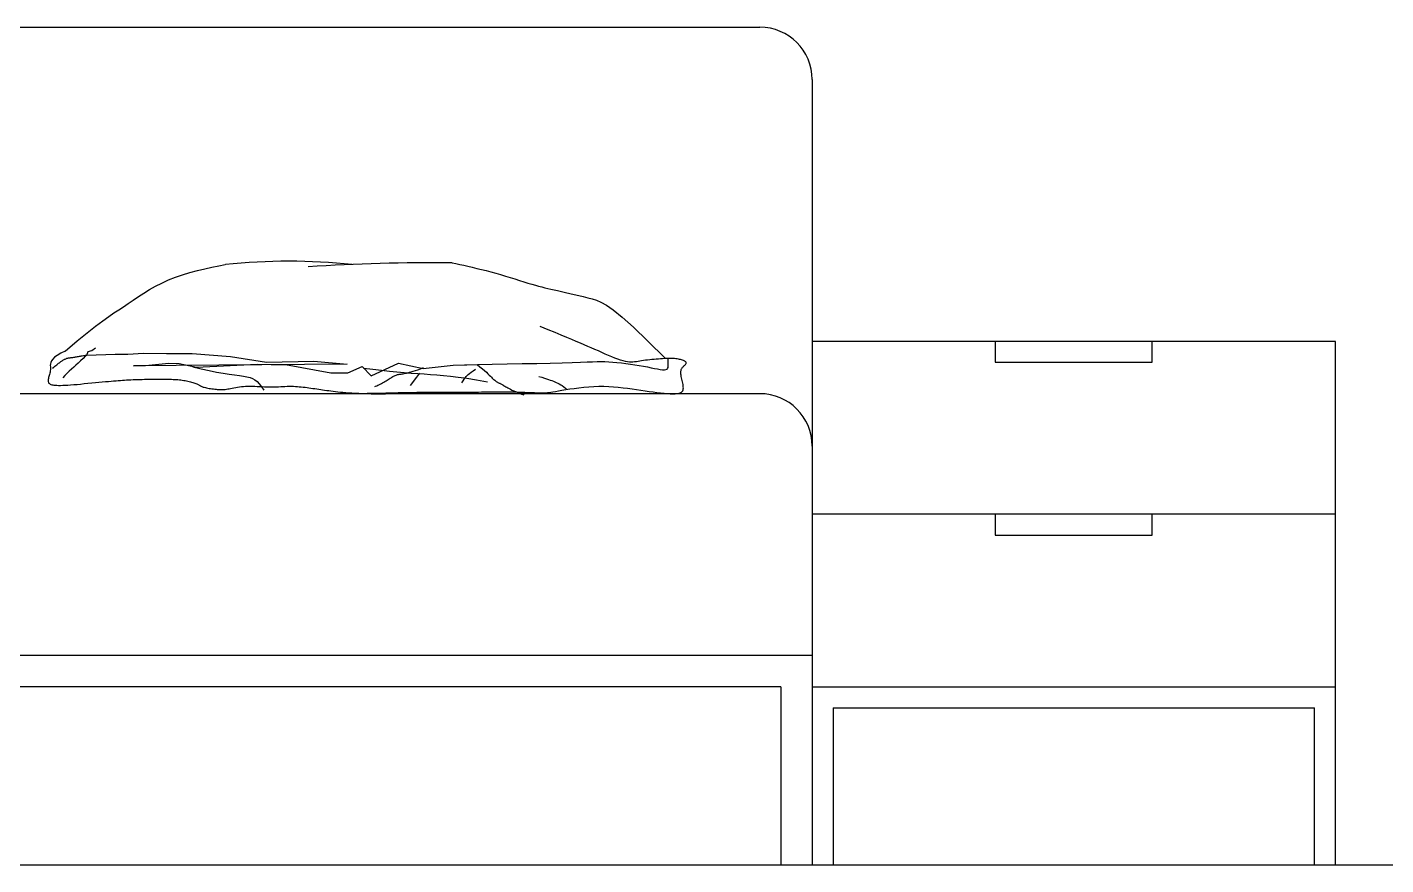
# Model space of a CAD drawing. Header units: inches. Extents: x 11.2 to 54.2, y 16.2 to 41.
# Drawn here: x 24.443 to 25.741, y 34.287 to 35.087 of the extents above; entities that cross this region are included whole.
import ezdxf

# ---------------------------------------------------------------- set-up
doc = ezdxf.new("R2010")
doc.units = ezdxf.units.IN
doc.header["$MEASUREMENT"] = 0
doc.layers.add('1', color=1, linetype='Continuous')
doc.layers.add('4', color=4, linetype='Continuous')

msp = doc.modelspace()

# ---------------------------------------------------------------- linework, layer by layer
at = {"layer": '1'}
for p, q in [((23.7433, 35.0867), (25.1433, 35.0867)), ((25.1933, 35.0367), (25.1933, 34.2867)), ((24.6059, 34.8544), (24.6129, 34.8561)), ((24.6129, 34.8561), (24.6197, 34.8576)), ((24.6197, 34.8576), (24.6263, 34.8589)), ((24.6263, 34.8589), (24.6326, 34.86)), ((24.8494, 34.8616), (24.8529, 34.8609)), ((24.8529, 34.8609), (24.8566, 34.8601)), ((24.8566, 34.8601), (24.8604, 34.8593)), ((24.8604, 34.8593), (24.8644, 34.8584)), ((24.8644, 34.8584), (24.8686, 34.8574)), ((24.8686, 34.8574), (24.8729, 34.8564)), ((24.8729, 34.8564), (24.8773, 34.8553)), ((24.8773, 34.8553), (24.8818, 34.8542)), ((24.5659, 34.8393), (24.572, 34.8424)), ((24.572, 34.8424), (24.5783, 34.8453)), ((24.5783, 34.8453), (24.5849, 34.8479)), ((24.5849, 34.8479), (24.5918, 34.8503)), ((24.5918, 34.8503), (24.5988, 34.8525)), ((24.5988, 34.8525), (24.6059, 34.8544)), ((24.8818, 34.8542), (24.8864, 34.853)), ((24.8864, 34.853), (24.891, 34.8517)), ((24.891, 34.8517), (24.8956, 34.8504)), ((24.8956, 34.8504), (24.9003, 34.849)), ((24.9003, 34.849), (24.9048, 34.8476)), ((24.9048, 34.8476), (24.9093, 34.8463)), ((24.9093, 34.8463), (24.9137, 34.8449)), ((24.9137, 34.8449), (24.9178, 34.8436)), ((24.9178, 34.8436), (24.9217, 34.8424)), ((24.9217, 34.8424), (24.9254, 34.8413)), ((24.5445, 34.8261), (24.5495, 34.8294)), ((24.5495, 34.8294), (24.5547, 34.8328)), ((24.5547, 34.8328), (24.5602, 34.8361)), ((24.5602, 34.8361), (24.5659, 34.8393)), ((24.9254, 34.8413), (24.9288, 34.8404)), ((24.9288, 34.8404), (24.9319, 34.8395)), ((24.9319, 34.8395), (24.9349, 34.8387)), ((24.9349, 34.8387), (24.9378, 34.8379)), ((24.9378, 34.8379), (24.9407, 34.8372)), ((24.9407, 34.8372), (24.9436, 34.8365)), ((24.9436, 34.8365), (24.9468, 34.8358)), ((24.9468, 34.8358), (24.9501, 34.8351)), ((24.9501, 34.8351), (24.9538, 34.8342)), ((24.9538, 34.8342), (24.9577, 34.8334)), ((24.9577, 34.8334), (24.9618, 34.8324)), ((24.9618, 34.8324), (24.966, 34.8314)), ((24.966, 34.8314), (24.9703, 34.8304)), ((24.9703, 34.8304), (24.9746, 34.8294)), ((24.9746, 34.8294), (24.9789, 34.8283)), ((24.5262, 34.8139), (24.5307, 34.8169)), ((24.5307, 34.8169), (24.5352, 34.8198)), ((24.5352, 34.8198), (24.5398, 34.8229)), ((24.5398, 34.8229), (24.5445, 34.8261)), ((24.9789, 34.8283), (24.983, 34.8272)), ((24.983, 34.8272), (24.9871, 34.826)), ((24.9871, 34.826), (24.9915, 34.8242)), ((24.9915, 34.8242), (24.9967, 34.8213)), ((24.9967, 34.8213), (25.0033, 34.8167)), ((25.0033, 34.8167), (25.0117, 34.8098)), ((24.5087, 34.8013), (24.5155, 34.8063)), ((24.5155, 34.8063), (24.5212, 34.8104)), ((24.5212, 34.8104), (24.5262, 34.8139)), ((25.0117, 34.8098), (25.0225, 34.8002)), ((24.4911, 34.7871), (24.5007, 34.7949)), ((24.5007, 34.7949), (24.5087, 34.8013)), ((24.9409, 34.7978), (24.9333, 34.801)), ((24.9476, 34.795), (24.9409, 34.7978)), ((24.9536, 34.7925), (24.9476, 34.795)), ((24.9589, 34.7903), (24.9536, 34.7925)), ((24.9636, 34.7884), (24.9589, 34.7903)), ((25.0225, 34.8002), (25.0361, 34.7872)), ((24.4796, 34.7774), (24.4753, 34.7753)), ((24.4796, 34.7774), (24.4911, 34.7871)), ((24.9679, 34.7866), (24.9636, 34.7884)), ((24.9718, 34.7849), (24.9679, 34.7866)), ((24.9755, 34.7834), (24.9718, 34.7849)), ((24.9789, 34.7819), (24.9755, 34.7834)), ((24.9823, 34.7805), (24.9789, 34.7819)), ((24.9856, 34.779), (24.9823, 34.7805)), ((24.989, 34.7775), (24.9856, 34.779)), ((24.9923, 34.776), (24.989, 34.7775)), ((25.0361, 34.7872), (25.0531, 34.7702)), ((25.6933, 34.7867), (25.1933, 34.7867)), ((25.6933, 34.2867), (25.6933, 34.7867)), ((24.4654, 34.7651), (24.4653, 34.7637)), ((24.4658, 34.7666), (24.4654, 34.7651)), ((24.4665, 34.7681), (24.4658, 34.7666)), ((24.4677, 34.7698), (24.4665, 34.7681)), ((24.4694, 34.7715), (24.4677, 34.7698)), ((24.4719, 34.7733), (24.4694, 34.7715)), ((24.4753, 34.7753), (24.4719, 34.7733)), ((24.9955, 34.7746), (24.9923, 34.776)), ((24.9987, 34.7732), (24.9955, 34.7746)), ((25.0018, 34.7719), (24.9987, 34.7732)), ((25.0047, 34.7707), (25.0018, 34.7719)), ((25.0075, 34.7696), (25.0047, 34.7707)), ((25.0101, 34.7687), (25.0075, 34.7696)), ((25.0126, 34.768), (25.0101, 34.7687)), ((25.0148, 34.7675), (25.0126, 34.768)), ((25.0168, 34.7671), (25.0148, 34.7675)), ((25.0187, 34.7669), (25.0168, 34.7671)), ((25.0204, 34.7668), (25.0187, 34.7669)), ((25.0221, 34.7669), (25.0204, 34.7668)), ((25.0237, 34.767), (25.0221, 34.7669)), ((25.0253, 34.7672), (25.0237, 34.767)), ((25.0269, 34.7675), (25.0253, 34.7672)), ((25.0286, 34.7677), (25.0269, 34.7675)), ((25.0303, 34.768), (25.0286, 34.7677)), ((25.0322, 34.7683), (25.0303, 34.768)), ((25.0341, 34.7686), (25.0322, 34.7683)), ((25.0361, 34.7688), (25.0341, 34.7686)), ((25.0381, 34.7691), (25.0361, 34.7688)), ((25.0402, 34.7693), (25.0381, 34.7691)), ((25.0423, 34.7695), (25.0402, 34.7693)), ((25.0444, 34.7697), (25.0423, 34.7695)), ((25.0464, 34.7698), (25.0444, 34.7697)), ((25.0484, 34.77), (25.0464, 34.7698)), ((25.0503, 34.7701), (25.0484, 34.77)), ((25.0522, 34.7702), (25.0503, 34.7701)), ((25.054, 34.7702), (25.0522, 34.7702)), ((25.0557, 34.7703), (25.054, 34.7702)), ((25.0573, 34.7703), (25.0557, 34.7703)), ((25.0588, 34.7703), (25.0573, 34.7703)), ((25.0603, 34.7702), (25.0588, 34.7703)), ((25.0617, 34.7702), (25.0603, 34.7702)), ((25.063, 34.7701), (25.0617, 34.7702)), ((25.0643, 34.7699), (25.063, 34.7701)), ((25.0655, 34.7697), (25.0643, 34.7699)), ((25.0666, 34.7695), (25.0655, 34.7697)), ((25.0676, 34.7693), (25.0666, 34.7695)), ((25.0686, 34.769), (25.0676, 34.7693)), ((25.0695, 34.7687), (25.0686, 34.769)), ((25.0703, 34.7684), (25.0695, 34.7687)), ((25.071, 34.768), (25.0703, 34.7684)), ((25.0717, 34.7677), (25.071, 34.768)), ((25.0716, 34.764), (25.072, 34.7644)), ((25.0721, 34.7673), (25.0717, 34.7677)), ((25.072, 34.7644), (25.0723, 34.7647)), ((25.0725, 34.767), (25.0721, 34.7673)), ((25.0723, 34.7647), (25.0726, 34.7651)), ((25.0728, 34.7666), (25.0725, 34.767)), ((25.0726, 34.7651), (25.0728, 34.7655)), ((25.0729, 34.7662), (25.0728, 34.7666)), ((25.0728, 34.7655), (25.0729, 34.7659)), ((25.0729, 34.7659), (25.0729, 34.7662)), ((24.4635, 34.7513), (24.4634, 34.7504)), ((24.4638, 34.7521), (24.4635, 34.7513)), ((24.464, 34.7531), (24.4638, 34.7521)), ((24.4643, 34.7541), (24.464, 34.7531)), ((24.4646, 34.7551), (24.4643, 34.7541)), ((24.4648, 34.7562), (24.4646, 34.7551)), ((24.4651, 34.7573), (24.4648, 34.7562)), ((24.4653, 34.7585), (24.4651, 34.7573)), ((24.4653, 34.7637), (24.4654, 34.7623)), ((24.4654, 34.7598), (24.4653, 34.7585)), ((24.4654, 34.7623), (24.4654, 34.761)), ((24.4654, 34.761), (24.4654, 34.7598)), ((25.0678, 34.7582), (25.068, 34.759)), ((25.0678, 34.7574), (25.0678, 34.7582)), ((25.0678, 34.7564), (25.0678, 34.7574)), ((25.0679, 34.7554), (25.0678, 34.7564)), ((25.068, 34.7543), (25.0679, 34.7554)), ((25.068, 34.759), (25.0682, 34.7597)), ((25.0682, 34.7531), (25.068, 34.7543)), ((25.0682, 34.7597), (25.0684, 34.7603)), ((25.0685, 34.7519), (25.0682, 34.7531)), ((25.0684, 34.7603), (25.0687, 34.7609)), ((25.0688, 34.7506), (25.0685, 34.7519)), ((25.0687, 34.7609), (25.0691, 34.7614)), ((25.0691, 34.7614), (25.0694, 34.7619)), ((25.0694, 34.7619), (25.0699, 34.7623)), ((25.0699, 34.7623), (25.0703, 34.7627)), ((25.0703, 34.7627), (25.0707, 34.7632)), ((25.0707, 34.7632), (25.0712, 34.7636)), ((25.0712, 34.7636), (25.0716, 34.764)), ((24.4634, 34.7504), (24.4633, 34.7497)), ((24.4633, 34.7497), (24.4633, 34.749)), ((24.4633, 34.749), (24.4633, 34.7483)), ((24.4633, 34.7483), (24.4635, 34.7477)), ((24.4635, 34.7477), (24.4638, 34.7472)), ((24.4638, 34.7472), (24.4641, 34.7467)), ((24.4641, 34.7467), (24.4646, 34.7463)), ((24.4646, 34.7463), (24.4652, 34.7459)), ((24.4652, 34.7459), (24.4659, 34.7456)), ((24.4659, 34.7456), (24.4668, 34.7453)), ((24.4668, 34.7453), (24.4678, 34.7451)), ((24.4678, 34.7451), (24.4689, 34.7449)), ((24.4689, 34.7449), (24.4702, 34.7447)), ((24.4702, 34.7447), (24.4717, 34.7447)), ((24.4717, 34.7447), (24.4733, 34.7446)), ((24.4733, 34.7446), (24.4752, 34.7446)), ((24.4752, 34.7446), (24.4772, 34.7447)), ((24.4772, 34.7447), (24.4795, 34.7448)), ((24.4795, 34.7448), (24.482, 34.7449)), ((24.482, 34.7449), (24.4847, 34.7451)), ((24.4847, 34.7451), (24.4877, 34.7454)), ((24.4877, 34.7454), (24.491, 34.7456)), ((24.491, 34.7456), (24.4943, 34.7459)), ((24.4943, 34.7459), (24.4978, 34.7463)), ((24.4978, 34.7463), (24.5013, 34.7466)), ((24.5013, 34.7466), (24.5049, 34.747)), ((24.5049, 34.747), (24.5084, 34.7473)), ((24.5084, 34.7473), (24.5117, 34.7476)), ((24.5117, 34.7476), (24.515, 34.748)), ((24.515, 34.748), (24.5181, 34.7483)), ((24.5181, 34.7483), (24.5209, 34.7485)), ((24.5209, 34.7485), (24.5235, 34.7487)), ((24.5235, 34.7487), (24.5259, 34.7489)), ((24.5259, 34.7489), (24.5282, 34.7491)), ((24.5282, 34.7491), (24.5303, 34.7493)), ((24.5303, 34.7493), (24.5324, 34.7494)), ((24.5324, 34.7494), (24.5344, 34.7495)), ((24.5344, 34.7495), (24.5364, 34.7497)), ((24.5364, 34.7497), (24.5383, 34.7498)), ((24.5383, 34.7498), (24.5403, 34.7499)), ((24.5403, 34.7499), (24.5424, 34.75)), ((24.5424, 34.75), (24.5445, 34.7501)), ((24.5445, 34.7501), (24.5466, 34.7502)), ((24.5466, 34.7502), (24.5488, 34.7503)), ((24.5488, 34.7503), (24.551, 34.7503)), ((24.551, 34.7503), (24.5532, 34.7504)), ((24.5532, 34.7504), (24.5554, 34.7505)), ((24.5554, 34.7505), (24.5576, 34.7506)), ((24.5576, 34.7506), (24.5598, 34.7506)), ((24.5598, 34.7506), (24.562, 34.7507)), ((24.562, 34.7507), (24.5641, 34.7507)), ((24.5641, 34.7507), (24.5662, 34.7507)), ((24.5662, 34.7507), (24.5682, 34.7507)), ((24.5682, 34.7507), (24.5702, 34.7507)), ((24.5702, 34.7507), (24.5722, 34.7507)), ((24.5722, 34.7507), (24.5741, 34.7507)), ((24.5741, 34.7507), (24.5759, 34.7507)), ((24.5759, 34.7507), (24.5777, 34.7506)), ((24.5777, 34.7506), (24.5795, 34.7506)), ((24.5795, 34.7506), (24.5812, 34.7505)), ((24.5812, 34.7505), (24.5828, 34.7504)), ((24.5828, 34.7504), (24.5843, 34.7503)), ((24.5843, 34.7503), (24.5859, 34.7502)), ((24.5859, 34.7502), (24.5873, 34.7501)), ((24.5873, 34.7501), (24.5888, 34.7499)), ((24.5888, 34.7499), (24.5901, 34.7498)), ((24.5901, 34.7498), (24.5915, 34.7496)), ((24.5915, 34.7496), (24.5928, 34.7494)), ((24.5928, 34.7494), (24.5941, 34.7492)), ((24.5941, 34.7492), (24.5954, 34.7489)), ((24.5954, 34.7489), (24.5967, 34.7486)), ((24.5967, 34.7486), (24.598, 34.7484)), ((24.598, 34.7484), (24.5992, 34.748)), ((24.5992, 34.748), (24.6004, 34.7477)), ((24.6004, 34.7477), (24.6015, 34.7474)), ((24.6015, 34.7474), (24.6026, 34.7471)), ((24.6026, 34.7471), (24.6036, 34.7467)), ((24.6036, 34.7467), (24.6045, 34.7464)), ((24.6045, 34.7464), (24.6053, 34.7461)), ((24.6053, 34.7461), (24.606, 34.7457)), ((24.606, 34.7457), (24.6066, 34.7454)), ((24.6066, 34.7454), (24.6072, 34.7451)), ((24.6072, 34.7451), (24.6076, 34.7449)), ((24.6076, 34.7449), (24.6081, 34.7446)), ((24.6081, 34.7446), (24.6085, 34.7443)), ((24.6085, 34.7443), (24.609, 34.7441)), ((24.609, 34.7441), (24.6095, 34.7438)), ((24.6095, 34.7438), (24.6101, 34.7435)), ((24.6101, 34.7435), (24.6107, 34.7433)), ((24.6107, 34.7433), (24.6115, 34.743)), ((24.6115, 34.743), (24.6124, 34.7428)), ((24.6124, 34.7428), (24.6135, 34.7425)), ((24.6135, 34.7425), (24.6146, 34.7423)), ((24.6146, 34.7423), (24.6159, 34.742)), ((24.6159, 34.742), (24.6172, 34.7418)), ((24.6172, 34.7418), (24.6185, 34.7416)), ((24.6185, 34.7416), (24.6198, 34.7414)), ((24.6198, 34.7414), (24.6212, 34.7412)), ((24.6212, 34.7412), (24.6225, 34.741)), ((24.6225, 34.741), (24.6237, 34.7409)), ((24.6237, 34.7409), (24.6249, 34.7408)), ((24.6249, 34.7408), (24.6261, 34.7407)), ((24.6261, 34.7407), (24.6271, 34.7406)), ((24.6271, 34.7406), (24.6282, 34.7406)), ((24.6282, 34.7406), (24.6293, 34.7406)), ((24.6293, 34.7406), (24.6303, 34.7406)), ((24.6303, 34.7406), (24.6314, 34.7407)), ((24.6314, 34.7407), (24.6325, 34.7408)), ((24.6325, 34.7408), (24.6337, 34.741)), ((24.6337, 34.741), (24.635, 34.7412)), ((24.635, 34.7412), (24.6363, 34.7414)), ((24.6363, 34.7414), (24.6377, 34.7417)), ((24.6377, 34.7417), (24.6392, 34.742)), ((24.6392, 34.742), (24.6408, 34.7424)), ((24.6408, 34.7424), (24.6425, 34.7427)), ((24.6425, 34.7427), (24.6442, 34.743)), ((24.6442, 34.743), (24.646, 34.7433)), ((24.646, 34.7433), (24.6479, 34.7435)), ((24.6479, 34.7435), (24.6499, 34.7437)), ((24.6499, 34.7437), (24.6519, 34.7439)), ((24.6519, 34.7439), (24.654, 34.7439)), ((24.654, 34.7439), (24.6562, 34.7439)), ((24.6562, 34.7439), (24.6585, 34.7439)), ((24.6585, 34.7439), (24.6607, 34.7438)), ((24.6607, 34.7438), (24.663, 34.7437)), ((24.663, 34.7437), (24.6653, 34.7436)), ((24.6653, 34.7436), (24.6677, 34.7435)), ((24.6677, 34.7435), (24.67, 34.7434)), ((24.67, 34.7434), (24.6723, 34.7433)), ((24.6723, 34.7433), (24.6746, 34.7432)), ((24.6746, 34.7432), (24.6768, 34.7432)), ((24.6768, 34.7432), (24.679, 34.7433)), ((24.679, 34.7433), (24.6812, 34.7433)), ((24.6812, 34.7433), (24.6834, 34.7434)), ((24.6834, 34.7434), (24.6855, 34.7435)), ((24.6855, 34.7435), (24.6876, 34.7436)), ((24.6876, 34.7436), (24.6896, 34.7437)), ((24.6896, 34.7437), (24.6916, 34.7438)), ((24.6916, 34.7438), (24.6936, 34.7438)), ((24.6936, 34.7438), (24.6956, 34.7438)), ((24.6956, 34.7438), (24.6976, 34.7438)), ((24.6976, 34.7438), (24.6995, 34.7437)), ((24.6995, 34.7437), (24.7014, 34.7436)), ((24.7014, 34.7436), (24.7033, 34.7434)), ((24.7033, 34.7434), (24.7052, 34.7432)), ((24.7052, 34.7432), (24.707, 34.743)), ((24.707, 34.743), (24.7089, 34.7428)), ((24.7089, 34.7428), (24.7107, 34.7425)), ((24.7107, 34.7425), (24.7125, 34.7423)), ((24.7125, 34.7423), (24.7144, 34.742)), ((24.7144, 34.742), (24.7162, 34.7418)), ((24.7162, 34.7418), (24.7181, 34.7415)), ((24.7181, 34.7415), (24.7199, 34.7412)), ((24.7199, 34.7412), (24.7218, 34.741)), ((24.7218, 34.741), (24.7237, 34.7407)), ((24.7237, 34.7407), (24.7256, 34.7404)), ((24.7256, 34.7404), (24.7275, 34.7402)), ((24.7275, 34.7402), (24.7295, 34.7399)), ((24.7295, 34.7399), (24.7315, 34.7396)), ((24.7315, 34.7396), (24.7335, 34.7394)), ((24.7335, 34.7394), (24.7357, 34.7391)), ((24.7357, 34.7391), (24.7378, 34.7388)), ((24.7378, 34.7388), (24.7401, 34.7386)), ((24.7401, 34.7386), (24.7425, 34.7383)), ((24.7425, 34.7383), (24.745, 34.7381)), ((24.8321, 34.7382), (24.8374, 34.7382)), ((24.8374, 34.7382), (24.8424, 34.7382)), ((24.8424, 34.7382), (24.8472, 34.7382)), ((24.8472, 34.7382), (24.8519, 34.7382)), ((24.8519, 34.7382), (24.8563, 34.7382)), ((24.8563, 34.7382), (24.8604, 34.7382)), ((24.8604, 34.7382), (24.8643, 34.7382)), ((24.8643, 34.7382), (24.8679, 34.7382)), ((24.8679, 34.7382), (24.8713, 34.7383)), ((24.8713, 34.7383), (24.8744, 34.7383)), ((24.8744, 34.7383), (24.8774, 34.7384)), ((24.8774, 34.7384), (24.8802, 34.7384)), ((24.8802, 34.7384), (24.8829, 34.7385)), ((24.8829, 34.7385), (24.8857, 34.7385)), ((24.8857, 34.7385), (24.8884, 34.7386)), ((24.8884, 34.7386), (24.8912, 34.7386)), ((24.8912, 34.7386), (24.8942, 34.7386)), ((24.8942, 34.7386), (24.8973, 34.7386)), ((24.8973, 34.7386), (24.9007, 34.7385)), ((24.9007, 34.7385), (24.9042, 34.7384)), ((24.9042, 34.7384), (24.9078, 34.7384)), ((24.9078, 34.7384), (24.9115, 34.7383)), ((24.9115, 34.7383), (24.9151, 34.7382)), ((24.9435, 34.7381), (24.9456, 34.7385)), ((24.9456, 34.7385), (24.948, 34.7389)), ((24.948, 34.7389), (24.9508, 34.7394)), ((24.9508, 34.7394), (24.9541, 34.74)), ((24.9541, 34.74), (24.9578, 34.7406)), ((24.9578, 34.7406), (24.9618, 34.7412)), ((24.9618, 34.7412), (24.966, 34.7418)), ((24.966, 34.7418), (24.9705, 34.7424)), ((24.9705, 34.7424), (24.9751, 34.7429)), ((24.9751, 34.7429), (24.9799, 34.7433)), ((24.9799, 34.7433), (24.9847, 34.7436)), ((24.9847, 34.7436), (24.9895, 34.7438)), ((24.9895, 34.7438), (24.9942, 34.7438)), ((24.9942, 34.7438), (24.9989, 34.7436)), ((24.9989, 34.7436), (25.0035, 34.7433)), ((25.0035, 34.7433), (25.0081, 34.7429)), ((25.0081, 34.7429), (25.0126, 34.7424)), ((25.0126, 34.7424), (25.017, 34.7419)), ((25.017, 34.7419), (25.0213, 34.7413)), ((25.0213, 34.7413), (25.0255, 34.7407)), ((25.0255, 34.7407), (25.0297, 34.7401)), ((25.0297, 34.7401), (25.0337, 34.7394)), ((25.0337, 34.7394), (25.0376, 34.7389)), ((25.0376, 34.7389), (25.0414, 34.7384)), ((25.0414, 34.7384), (25.045, 34.7379)), ((25.0683, 34.7381), (25.0691, 34.7387)), ((25.0691, 34.7494), (25.0688, 34.7506)), ((25.0694, 34.7481), (25.0691, 34.7494)), ((25.0691, 34.7387), (25.0696, 34.7395)), ((25.0697, 34.7468), (25.0694, 34.7481)), ((25.0696, 34.7395), (25.07, 34.7403)), ((25.0699, 34.7456), (25.0697, 34.7468)), ((25.0701, 34.7444), (25.0699, 34.7456)), ((25.07, 34.7403), (25.0702, 34.7412)), ((25.0702, 34.7433), (25.0701, 34.7444)), ((25.0703, 34.7422), (25.0702, 34.7433)), ((25.0702, 34.7412), (25.0703, 34.7422)), ((25.1433, 34.7367), (23.7433, 34.7367)), ((24.7417, 34.737), (24.7466, 34.7369)), ((24.745, 34.7381), (24.7476, 34.7379)), ((24.7466, 34.7369), (24.7518, 34.737)), ((24.7476, 34.7379), (24.7504, 34.7376)), ((24.7504, 34.7376), (24.7534, 34.7374)), ((24.7518, 34.737), (24.7571, 34.737)), ((24.7534, 34.7374), (24.7566, 34.7372)), ((24.7566, 34.7372), (24.7601, 34.7371)), ((24.7571, 34.737), (24.7626, 34.737)), ((24.7601, 34.7371), (24.7637, 34.7369)), ((24.7626, 34.737), (24.7682, 34.7371)), ((24.7637, 34.7369), (24.7676, 34.7368)), ((24.7676, 34.7368), (24.7718, 34.7367)), ((24.7682, 34.7371), (24.774, 34.7372)), ((24.7718, 34.7367), (24.7761, 34.7366)), ((24.774, 34.7372), (24.7799, 34.7373)), ((24.7761, 34.7366), (24.7807, 34.7366)), ((24.7799, 34.7373), (24.7858, 34.7374)), ((24.7807, 34.7366), (24.7855, 34.7365)), ((24.7858, 34.7374), (24.7918, 34.7376)), ((24.7918, 34.7376), (24.7978, 34.7377)), ((24.7978, 34.7377), (24.8038, 34.7378)), ((24.8038, 34.7378), (24.8097, 34.7379)), ((24.8097, 34.7379), (24.8155, 34.738)), ((24.8155, 34.738), (24.8212, 34.7381)), ((24.8212, 34.7381), (24.8267, 34.7382)), ((24.8267, 34.7382), (24.8321, 34.7382)), ((24.9151, 34.7382), (24.9187, 34.738)), ((24.9187, 34.738), (24.922, 34.7379)), ((24.922, 34.7379), (24.9252, 34.7378)), ((24.9252, 34.7378), (24.9281, 34.7377)), ((24.9281, 34.7377), (24.9306, 34.7376)), ((24.9306, 34.7376), (24.9327, 34.7375)), ((24.9327, 34.7375), (24.9345, 34.7375)), ((24.9345, 34.7375), (24.9361, 34.7375)), ((24.9361, 34.7375), (24.9375, 34.7375)), ((24.9375, 34.7375), (24.9389, 34.7376)), ((24.9389, 34.7376), (24.9403, 34.7377)), ((24.9403, 34.7377), (24.9418, 34.7379)), ((24.9418, 34.7379), (24.9435, 34.7381)), ((25.045, 34.7379), (25.0485, 34.7375)), ((25.0485, 34.7375), (25.0518, 34.7372)), ((25.0518, 34.7372), (25.0548, 34.7369)), ((25.0548, 34.7369), (25.0576, 34.7367)), ((25.0576, 34.7367), (25.0601, 34.7367)), ((25.0601, 34.7367), (25.0624, 34.7367)), ((25.0624, 34.7367), (25.0643, 34.7369)), ((25.0643, 34.7369), (25.0659, 34.7372)), ((25.0659, 34.7372), (25.0672, 34.7376)), ((25.0672, 34.7376), (25.0683, 34.7381)), ((25.6933, 34.6217), (25.1933, 34.6217)), ((25.1933, 34.4867), (23.6933, 34.4867)), ((25.1633, 34.4567), (23.7233, 34.4567)), ((25.1633, 34.4567), (25.1633, 34.2867)), ((25.1933, 34.4567), (25.6933, 34.4567)), ((25.2133, 34.4367), (25.6733, 34.4367)), ((25.2133, 34.4367), (25.2133, 34.2867)), ((25.6733, 34.2867), (25.6733, 34.4367))]:
    msp.add_line(p, q, dxfattribs=at)
for points in [[(24.5003, 34.7735), (24.5016, 34.777), (24.5051, 34.778), (24.5085, 34.7804)], [(25.3683, 34.7867), (25.3683, 34.7667), (25.5183, 34.7667), (25.5183, 34.7867)], [(24.4676, 34.7612), (24.4687, 34.7621), (24.4697, 34.7629), (24.4706, 34.7636), (24.4715, 34.7644), (24.4724, 34.765), (24.4733, 34.7657), (24.4741, 34.7663), (24.4748, 34.7668), (24.4755, 34.7673), (24.4762, 34.7678), (24.4768, 34.7682), (24.4774, 34.7686), (24.478, 34.769), (24.4785, 34.7693), (24.479, 34.7696), (24.4796, 34.7698), (24.4801, 34.7701), (24.4807, 34.7703), (24.4813, 34.7705), (24.482, 34.7706), (24.4827, 34.7708), (24.4834, 34.7709), (24.4842, 34.7711), (24.4851, 34.7712), (24.486, 34.7713), (24.4869, 34.7714), (24.4878, 34.7716), (24.4887, 34.7717), (24.4896, 34.7718), (24.4905, 34.772), (24.4914, 34.7721), (24.4923, 34.7723), (24.4932, 34.7725), (24.4941, 34.7726), (24.495, 34.7728), (24.4959, 34.773), (24.497, 34.7731), (24.498, 34.7733), (24.4991, 34.7734), (24.5003, 34.7735)], [(24.4991, 34.7727), (24.4967, 34.7703), (24.4943, 34.7681), (24.492, 34.766), (24.4898, 34.764), (24.4877, 34.7621), (24.4856, 34.7601), (24.4835, 34.7582), (24.4815, 34.7562), (24.4794, 34.7541), (24.4774, 34.7518)], [(24.5003, 34.7735), (24.5273, 34.7745), (24.5395, 34.7744), (24.5543, 34.7754), (24.5763, 34.7752), (24.6008, 34.775), (24.6375, 34.7722), (24.6718, 34.7669), (24.7171, 34.7677), (24.7489, 34.7649), (24.5448, 34.7633), (24.5563, 34.7635)], [(24.5563, 34.7635), (24.5786, 34.7657), (24.5885, 34.7656), (24.6051, 34.762), (24.6629, 34.7649), (24.6765, 34.7647), (24.6902, 34.7646), (24.7335, 34.7567), (24.7496, 34.7566), (24.7633, 34.7626), (24.7721, 34.7539), (24.798, 34.766), (24.8215, 34.7608), (24.8503, 34.7641), (24.8635, 34.7644)], [(24.8503, 34.7641), (24.8612, 34.7644), (24.8738, 34.7646), (24.8875, 34.7648), (24.9018, 34.7651), (24.9162, 34.7654), (24.9301, 34.7656), (24.943, 34.7659), (24.9545, 34.7662), (24.964, 34.7665), (24.9719, 34.7667), (24.9783, 34.767), (24.9835, 34.7672), (24.9879, 34.7673), (24.9918, 34.7673), (24.9953, 34.7673), (24.9989, 34.7672), (25.0027, 34.7669), (25.0068, 34.7666), (25.011, 34.7661), (25.0153, 34.7656), (25.0196, 34.765), (25.0239, 34.7644), (25.0281, 34.7637), (25.0321, 34.763), (25.0359, 34.7622), (25.0394, 34.7615), (25.0426, 34.7609), (25.0455, 34.7603), (25.0481, 34.7599), (25.0503, 34.7596), (25.0521, 34.7595), (25.0535, 34.7597), (25.0546, 34.7601), (25.0552, 34.7608), (25.0556, 34.7618), (25.0558, 34.763), (25.0558, 34.7645), (25.0558, 34.7662), (25.0557, 34.7681), (25.0557, 34.7703)], [(24.8731, 34.7645), (24.8758, 34.7624), (24.8782, 34.7605), (24.8802, 34.7587), (24.882, 34.7572), (24.8835, 34.7557), (24.8848, 34.7545), (24.8859, 34.7534), (24.8868, 34.7524), (24.8877, 34.7515), (24.8885, 34.7507), (24.8892, 34.7501), (24.89, 34.7495), (24.8906, 34.749), (24.8913, 34.7485), (24.8919, 34.7481), (24.8925, 34.7478), (24.8931, 34.7474), (24.8937, 34.7472), (24.8942, 34.7469), (24.8948, 34.7466), (24.8953, 34.7463), (24.8959, 34.746), (24.8964, 34.7457), (24.897, 34.7454), (24.8976, 34.7451), (24.8982, 34.7447), (24.899, 34.7443), (24.8997, 34.7438), (24.9006, 34.7434), (24.9016, 34.7428), (24.9026, 34.7422), (24.9038, 34.7416), (24.9051, 34.7409), (24.9065, 34.7402), (24.9081, 34.7395), (24.9097, 34.7387), (24.9116, 34.738), (24.9135, 34.7372), (24.9156, 34.7364), (24.9179, 34.7357)], [(24.6015, 34.7624), (24.6096, 34.7604), (24.6172, 34.7587), (24.6241, 34.7573), (24.6305, 34.7562), (24.6362, 34.7553), (24.6414, 34.7546), (24.646, 34.754), (24.6499, 34.7534), (24.6533, 34.7528), (24.6562, 34.7521), (24.6587, 34.7511), (24.6609, 34.7499), (24.663, 34.7482), (24.665, 34.7461), (24.6672, 34.7434), (24.6695, 34.74)], [(24.8831, 34.7477), (24.8726, 34.7496), (24.8633, 34.7511), (24.8551, 34.7523), (24.8477, 34.7532), (24.8409, 34.7539), (24.8346, 34.7544), (24.8285, 34.7548), (24.8225, 34.7552), (24.8164, 34.7556), (24.8101, 34.7561), (24.8035, 34.7566), (24.7966, 34.7572), (24.7894, 34.7579), (24.7817, 34.7587), (24.7735, 34.7597), (24.7647, 34.7608)], [(24.7753, 34.7435), (24.7762, 34.7438), (24.7772, 34.7442), (24.7783, 34.7447), (24.7794, 34.7452), (24.7806, 34.7458), (24.7817, 34.7464), (24.7829, 34.747), (24.784, 34.7477), (24.7851, 34.7483), (24.7862, 34.749), (24.7873, 34.7496), (24.7883, 34.7503), (24.7892, 34.7509), (24.7901, 34.7514), (24.791, 34.752), (24.7918, 34.7525), (24.7926, 34.753), (24.7934, 34.7534), (24.7942, 34.7538), (24.7949, 34.7541), (24.7957, 34.7544), (24.7965, 34.7546), (24.7972, 34.7549), (24.798, 34.755), (24.7988, 34.7552), (24.7997, 34.7553), (24.8006, 34.7555), (24.8015, 34.7556), (24.8025, 34.7558), (24.8035, 34.756), (24.8046, 34.7562), (24.8058, 34.7564), (24.8071, 34.7567), (24.8086, 34.7571), (24.8102, 34.7576), (24.8121, 34.7582), (24.8142, 34.7588), (24.8165, 34.7596), (24.8191, 34.7605), (24.8221, 34.7616)], [(24.8096, 34.7446), (24.8156, 34.7524), (24.8186, 34.7563)], [(24.8587, 34.747), (24.8599, 34.749), (24.8609, 34.7506), (24.8619, 34.752), (24.8627, 34.7531), (24.8637, 34.7542), (24.8647, 34.7551), (24.8659, 34.7561), (24.8674, 34.7573), (24.8693, 34.7586), (24.8716, 34.7601)], [(24.932, 34.7532), (24.9349, 34.7524), (24.9374, 34.7516), (24.9395, 34.7509), (24.9414, 34.7503), (24.9431, 34.7497), (24.9446, 34.7492), (24.9461, 34.7486), (24.9474, 34.7481), (24.9488, 34.7475), (24.9502, 34.7469), (24.9516, 34.7461), (24.9531, 34.7453), (24.9545, 34.7444), (24.956, 34.7433), (24.9575, 34.742), (24.959, 34.7406)], [(25.3683, 34.6217), (25.3683, 34.6017), (25.5183, 34.6017), (25.5183, 34.6217)]]:
    msp.add_lwpolyline(points, dxfattribs=at)
for centre, radius, start, end in [((25.1433, 35.0367), 0.05, 0, 90), ((24.6934, 34.275), 0.5882, 84.1009, 95.9266), ((24.8308, 32.9982), 1.8635, 89.4295, 93.6626), ((25.1433, 34.6867), 0.05, 0, 90)]:
    msp.add_arc(centre, radius, start, end, dxfattribs=at)
at = {"layer": '4'}
msp.add_line((11.4922, 34.2867), (31.8184, 34.2867), dxfattribs=at)

doc.saveas('drawing.dxf')
